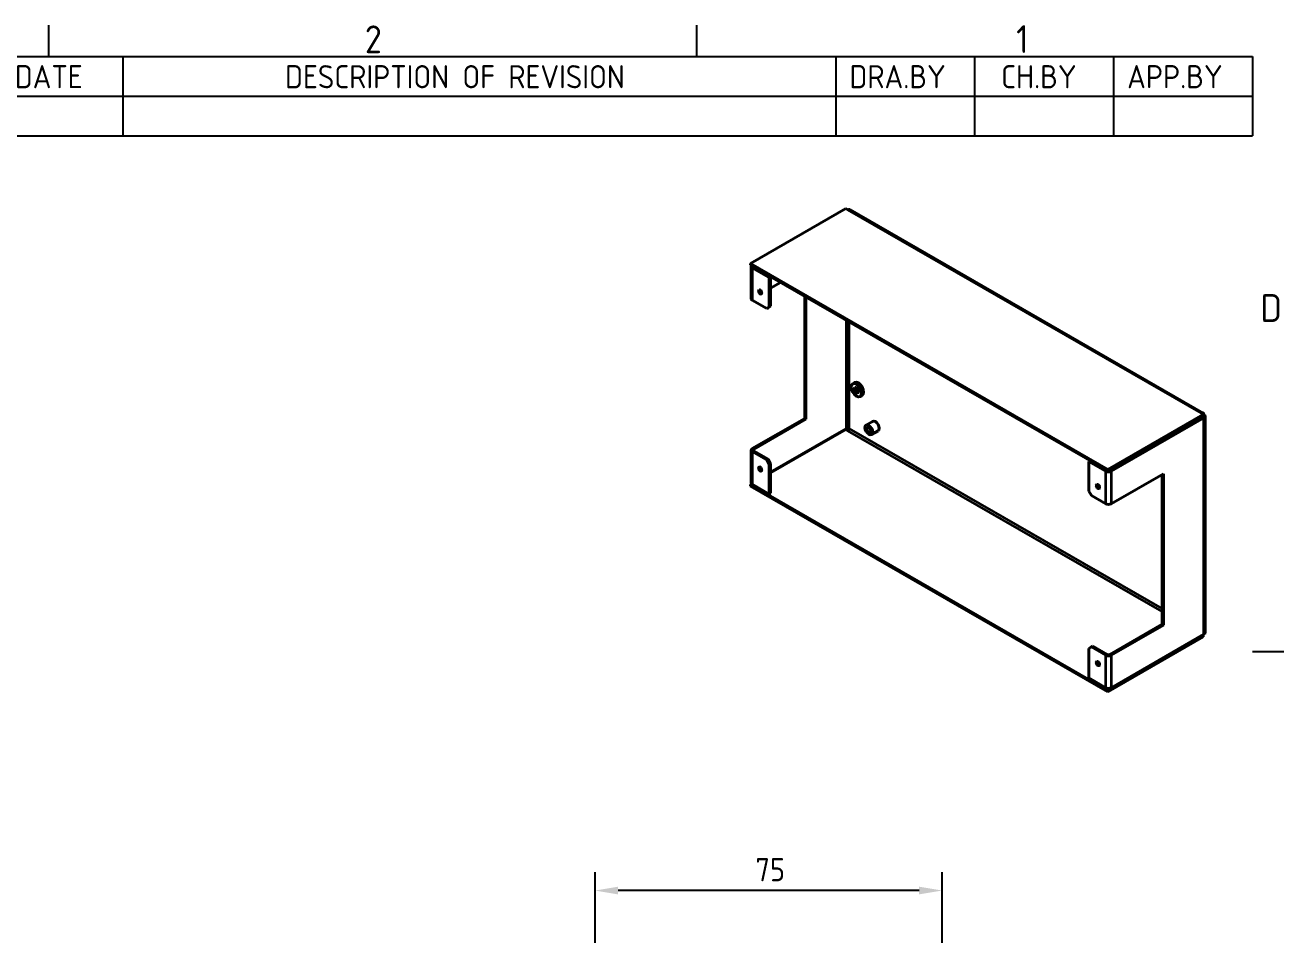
# Model space of a CAD drawing. Header units: millimetres. Extents: x 0 to 840, y 0 to 594.
# Drawn here: x 554.9 to 826.8, y 384.3 to 580.8 of the extents above; entities that cross this region are included whole.
import ezdxf

# ---------------------------------------------------------------- set-up
doc = ezdxf.new("R2010")
doc.units = ezdxf.units.MM
doc.header["$LTSCALE"] = 2
doc.layers.get('0').update_dxf_attribs({"color": 3, "lineweight": 25})
for name, color, linetype, lineweight in [('가시적인 것(ISO)', 3, 'Continuous', 40), ('가시적인 좁은 것(ISO)', 3, 'Continuous', 35), ('경계(ISO)', 7, 'Continuous', 25), ('기호(ISO)', 5, 'Continuous', 25), ('치수(ISO)', 2, 'Continuous', 25)]:
    doc.layers.add(name, color=color, linetype=linetype, lineweight=lineweight)
doc.styles.add('ISO ProportionalPSTEK', font='isocp.shx')
doc.styles.add('문자 텍스트_PSTEK_POSCO', font='isocp.shx')
doc.styles.add('치수 텍스트_PSTEK_POSCO', font='isocp.shx')
doc.dimstyles.new('치수_PSTEK_POSCO', dxfattribs={"dimscale": 2, "dimtxt": 2.5, "dimasz": 2.5, "dimexe": 2, "dimexo": 2.5, "dimgap": 1, "dimtad": 1, "dimrnd": 1e-08, "dimdsep": 46, "dimtxsty": '치수 텍스트_PSTEK_POSCO', "dimcen": 0.09, "dimdle": 10, "dimclrd": 7, "dimclre": 7, "dimclrt": 2, "dimadec": 1, "dimazin": 2, "dimtfac": 1, "dimtmove": 0, "dimatfit": 3, "dimfxl": 0, "dimtolj": 1, "dimlwd": -1, "dimlwe": -1, "dimarcsym": 0})

# ---------------------------------------------------------------- blocks, each defined once
blk = doc.blocks.new('경계 Default Border')
at = {"layer": '경계(ISO)'}
for p, q in [((280, 287.0000076293945), (280, 290.4000091552734)), ((350, 287.0000076293945), (350, 290.4000091552734)), ((410, 222.7499961853027), (413.4000015258789, 222.7499961853027))]:
    blk.add_line(p, q, dxfattribs=at)
at = {"layer": '경계(ISO)', "color": 2, "char_height": 3.00000011920929, "attachment_point": 7, "style": '문자 텍스트_PSTEK_POSCO'}
for s, insert in [('2', (314.127739416884, 287.3713945155963)), ('1', (384.4860661041481, 287.4)), ('D', (410.878270202895, 258.3463944559917))]:
    blk.add_mtext(s, dxfattribs=dict(at, insert=insert))
blk = doc.blocks.new('리비전 내역')
at = {"layer": '기호(ISO)'}
for p, q in [((258, 287.0000076293945), (410, 287.0000076293945)), ((288, 287.0000076293945), (288, 282.7200076293945)), ((365, 287.0000076293945), (365, 282.7200076293945)), ((380, 287.0000076293945), (380, 282.7200076293945)), ((395, 287.0000076293945), (395, 282.7200076293945)), ((410, 287.0000076293945), (410, 282.7200076293945)), ((258, 282.7200076293945), (410, 282.7200076293945)), ((288, 282.7200076293945), (288, 278.4400076293945)), ((365, 282.7200076293945), (365, 278.4400076293945)), ((380, 282.7200076293945), (380, 278.4400076293945)), ((395, 282.7200076293945), (395, 278.4400076293945)), ((410, 282.7200076293945), (410, 278.4400076293945)), ((258, 278.4400076293945), (410, 278.4400076293945))]:
    blk.add_line(p, q, dxfattribs=at)
at = {"layer": '기호(ISO)', "color": 2, "char_height": 2.5, "attachment_point": 7, "style": 'ISO ProportionalPSTEK'}
for s, insert in [('DATE', (276.3142317728366, 283.5831900503393)), ('DESCRIPTION OF REVISION', (305.5070204333629, 283.5831900503393)), ('DRA.BY', (366.4757339553204, 283.5831900503393)), ('CH.BY', (382.8642915086117, 283.5831900503393)), ('APP.BY', (396.4777339604404, 283.5831900503393))]:
    blk.add_mtext(s, dxfattribs=dict(at, insert=insert))
blk = doc.blocks.new('*D29')
at = {"layer": 'Defpoints', "color": 0}
for p in [(677.9792913180353, 393.8369602655506), (677.9792913180353, 341.5518766845329), (752.9792913180348, 339.5518766845325)]:
    blk.add_point(p, dxfattribs=at)
at = {"layer": '치수(ISO)', "color": 7}
for p, q in [((677.9792913180353, 346.5518766845329), (677.9792913180353, 397.8369602655506)), ((752.9792913180348, 344.5518766845325), (752.9792913180348, 397.8369602655506)), ((747.9792913180348, 393.8369602655506), (682.9792913180353, 393.8369602655506))]:
    blk.add_line(p, q, dxfattribs=at)
for points in [[(682.9792913180353, 394.6702935988839), (682.9792913180353, 393.0036269322173), (677.9792913180353, 393.8369602655506)], [(747.9792913180348, 394.6702935988839), (747.9792913180348, 393.0036269322173), (752.9792913180348, 393.8369602655506)]]:
    blk.add_solid(points, dxfattribs=at)
at = {"layer": '치수(ISO)', "color": 2, "insert": (712.625737927442, 398.3369602655506), "char_height": 5, "attachment_point": 4, "style": '치수 텍스트_PSTEK_POSCO'}
blk.add_mtext('\\A1;75', dxfattribs=at)

msp = doc.modelspace()

# ---------------------------------------------------------------- linework, layer by layer
at = {"layer": '가시적인 것(ISO)'}
for p, q in [((711.5412465257157, 529.2876800606051), (732.1887645363598, 541.177794903343)), ((732.1887645363598, 541.177794903343), (732.6130286050718, 540.9334774750677)), ((733.0122543743392, 540.9727065241099), (809.3797867424976, 496.9955694345442)), ((711.5412465257157, 528.9606612106681), (711.5412465257157, 529.2876800606051)), ((788.7573070312982, 484.8219081144889), (711.5412465257157, 529.2876800606051)), ((788.7573070312982, 484.4948892645519), (711.5412465257157, 528.9606612106681)), ((711.7311960193772, 521.6841762298436), (711.7311960193772, 528.7150815034895)), ((711.965510594428, 528.3893249324556), (715.6424658565986, 526.2719072207358)), ((715.9253085690732, 526.4347855062528), (712.2483533069026, 528.5522032179725)), ((715.9253085690732, 526.4347855062528), (715.6424658565986, 526.2719072207358)), ((715.6424658565986, 526.2719072207358), (715.6424658565986, 519.8950396469639)), ((715.9253085690732, 526.4347855062528), (715.9253085690732, 520.0579179324809)), ((715.9253085690732, 523.9644722270817), (718.0712887183392, 525.2002600061192)), ((723.2792190934107, 495.8231792278542), (723.2792190934107, 522.2012123617184)), ((711.965510594428, 521.3584196588097), (715.0767804316492, 519.5667585181238)), ((715.6424658565986, 519.8950396469639), (715.0767804316492, 519.5667585181238)), ((715.0767804316492, 519.5667585181238), (715.3596231441238, 519.7296368036407)), ((715.3596231441238, 519.7296368036407), (715.9253085690732, 520.0579179324809)), ((715.9253085690732, 520.0579179324809), (715.6424658565986, 519.8950396469639)), ((723.5620618058854, 522.0383340762015), (723.5620618058854, 495.6603009423373)), ((734.0773187663341, 503.5720640920733), (733.6530546976222, 503.3277466637978)), ((735.6742218434042, 500.7989970964087), (735.2499577746923, 500.5546796681332)), ((711.9655105944278, 489.3080478071759), (723.2792190934107, 495.8231792278542)), ((723.5620618058854, 495.6603009423373), (712.2483533069023, 489.145169521659)), ((723.2792190934107, 495.8231792278542), (723.5620618058854, 495.6603009423373)), ((737.96386755737, 495.204342038306), (736.5496539949971, 494.3899506107213)), ((809.4048250419423, 496.7120229572267), (788.7573070312982, 484.8219081144889)), ((809.4048250419423, 496.3850041072897), (788.7573070312982, 484.4948892645519)), ((809.2634036857049, 496.1394244001111), (789.1815711000099, 484.5750661284072)), ((789.4644138124845, 484.4121878428903), (809.5462463981796, 495.9765461145942)), ((808.9805609732304, 496.956340385502), (809.4048250419423, 496.7120229572267)), ((809.4048250419423, 496.3850041072897), (809.4048250419423, 496.7120229572267)), ((809.5462463981795, 496.6280592566619), (809.4048250419423, 496.5466201139036)), ((809.7805609732303, 496.302302685628), (809.7805609732303, 449.5386071446347)), ((732.3301858925971, 493.6786225197172), (715.9253085690732, 484.2316819597343)), ((732.1887645363598, 493.4330428125386), (715.9253085690732, 484.0675413953144)), ((732.6130286050718, 493.1887253842633), (732.1887645363598, 493.4330428125386)), ((739.1415835767093, 493.1592051290034), (737.7273700143364, 492.3448137014186)), ((711.7311960193772, 481.9513859624962), (711.7311960193772, 488.9822912361421)), ((715.0767804316492, 486.8648735244221), (711.965510594428, 488.6565346651082)), ((712.2483533069026, 488.8194129506251), (715.3596231441238, 487.0277518099391)), ((715.3596231441238, 487.0277518099391), (715.0767804316492, 486.8648735244221)), ((715.0767804316492, 486.8648735244221), (715.6424658565986, 485.8850792535143)), ((715.9253085690732, 486.0479575390312), (715.3596231441238, 487.0277518099391)), ((715.6424658565986, 485.8850792535143), (715.9253085690732, 486.0479575390312)), ((715.6424658565986, 485.8850792535143), (715.6424658565986, 479.5082116797425)), ((715.9253085690732, 486.0479575390312), (715.9253085690732, 479.6710899652595)), ((784.9389304128902, 486.692483840127), (784.6560877004156, 486.52960555461)), ((784.6560877004156, 486.52960555461), (788.333042962586, 484.4121878428902)), ((784.6560877004156, 480.1527379808383), (784.6560877004156, 486.52960555461)), ((784.9389304128902, 486.692483840127), (788.6158856750606, 484.5750661284072)), ((788.7573070312982, 484.4948892645519), (788.7573070312982, 484.8219081144889)), ((711.8428662822835, 481.7166192358685), (711.5412465257157, 481.5429279698006)), ((711.5412465257157, 481.5429279698006), (711.5412465257157, 481.2159091198636)), ((711.5412465257157, 481.5429279698006), (788.7573070312982, 437.0771560236844)), ((715.6424658565986, 479.5082116797425), (711.965510594428, 481.6256293914623)), ((789.4644138124845, 477.3812825692445), (800.7781223114677, 483.8964139899227)), ((800.4952795989931, 451.3574072817381), (800.4952795989931, 483.7335357044057)), ((800.7781223114677, 483.8964139899227), (800.7781223114677, 451.1945289962211)), ((711.5412465257157, 481.2159091198636), (788.7573070312982, 436.7501371737473)), ((715.9253085690732, 479.6710899652595), (715.6424658565986, 479.5082116797425)), ((785.2217731253648, 479.1729437099304), (784.6560877004156, 480.1527379808383)), ((785.2217731253648, 479.1729437099304), (788.333042962586, 477.3812825692444)), ((809.4048250419423, 448.9672708664224), (788.7573070312982, 437.0771560236844)), ((789.1815711000099, 444.8422758610598), (800.4952795989931, 451.3574072817381)), ((800.7781223114677, 451.1945289962211), (789.4644138124845, 444.6793975755429)), ((809.5462463981796, 449.2128505736009), (789.4644138124845, 437.648492301897)), ((800.7781223114677, 451.1945289962211), (800.4952795989931, 451.3574072817381)), ((809.2623076943403, 449.0493411486324), (809.4048250419423, 448.9672708664224)), ((809.4048250419423, 448.9672708664224), (809.4048250419423, 448.6402520164854)), ((784.6560877004156, 446.1427775873887), (785.2217731253648, 446.4710587162289)), ((784.6560877004156, 439.7659100136168), (784.6560877004156, 446.1427775873887)), ((785.2217731253648, 446.4710587162289), (785.5046158378394, 446.6339370017458)), ((788.333042962586, 444.6793975755428), (785.2217731253648, 446.4710587162289)), ((785.5046158378394, 446.6339370017458), (788.6158856750606, 444.8422758610598)), ((788.7573070312982, 436.7501371737473), (809.4048250419423, 448.6402520164854)), ((788.333042962586, 437.648492301897), (784.6560877004156, 439.7659100136168)), ((788.7573070312982, 437.0771560236844), (788.7573070312982, 436.7501371737473))]:
    msp.add_line(p, q, dxfattribs=at)
for centre, major_axis, ratio, start_param, end_param in [((732.6130286050718, 540.2794397751936), (0.399225769267334, 0.6932667489162212), 0.5780931159156389, 0, 0.7834644549744159), ((712.5311960193771, 528.7150815034895), (-0.7999999999999916, -1.040834085586084e-16), 0.5758617009853119, 6.0191501774668, 7.068583470577215), ((712.5311960193762, 528.715081503489), (-0.3999999999989365, -3.469446951953614e-17), 0.5758617009853118, 0.6973365972723524, 0.7853981633978275), ((713.9454095817508, 523.3236884556896), (0.2454240416572403, -0.4261857338961714), 0.5780931159158231, 3.752985390715165, 5.671792570053948), ((712.5311960193769, 521.6841762298436), (-0.7999999999999862, 2.525757381022187e-15), 0.5758617009853119, 1.653030805206515e-14, 0.7853981633976379), ((734.8757703048691, 502.185530594241), (-0.798451538535049, 1.386533497832282), 0.5780931159158104, 3.141592668491178, 6.283185307179702), ((734.8757703048691, 502.185530594241), (0.323572485991363, -0.5618926999965141), 0.5780931159158105, 3.853214665998459, 5.571563294770258), ((735.1586130173437, 502.3484088797579), (0.4491289904259379, -0.7799250925306112), 0.5780931159158107, 4.356954715675911, 5.067823245093526), ((738.5527255670397, 494.1817735836548), (-0.588858009669598, 1.022568454651305), 0.5780931159158106, 3.141592653589841, 6.283185307179634), ((808.9805609732304, 496.302302685628), (0.3992257692673434, 0.6932667489162375), 0.578093115915639, 5.495853435359137, 7.066649762154001), ((808.9805609732304, 496.302302685628), (0.3999999999999773, 8.673617379884035e-18), 0.5758617009853119, 5.497787143782427, 6.549453311451629), ((808.9805609732304, 496.302302685628), (0.7999999999999974, 6.938893903907228e-17), 0.5758617009853118, 5.497787143782301, 7.068583470577215), ((732.6130286050718, 493.5157442342003), (-0.3999999999999987, -2.380040609040179e-14), 0.575861700985312, 3.926990816987249, 5.497787143782003), ((732.6130286050718, 493.5157442342003), (-0.1996128846336927, -0.3466333744581076), 0.578093115915639, 0.7834644549745882, 2.354260781769732), ((712.5311960193771, 488.9822912361421), (-0.8000000000000009, 6.938893903907227e-17), 0.5758617009853119, 5.4977871437823, 7.068583470577215), ((712.5311960193769, 488.9822912361421), (-0.3999999999999916, 1.734723475976807e-17), 0.5758617009853116, 5.497787143782427, 7.068583470577215), ((713.9454095817508, 485.0624830130588), (0.2454240416572403, -0.4261857338961714), 0.5780931159158231, 3.752985390715165, 5.671792570053948), ((788.8987283875351, 484.7379444139241), (0.8000000000000009, 4.767020111984265e-14), 0.5758617009853119, 3.926990816987015, 5.497787143782019), ((788.8987283875362, 484.7379444139248), (0.4000000000015725, 2.383510055992133e-14), 0.5758617009853118, 3.926990816986983, 4.015052383112146), ((788.8987283875351, 484.7379444139241), (0.4000000000000192, 0), 0.5758617009853119, 4.446120976113397, 5.497787143782427), ((712.5311960193771, 481.9513859624962), (-0.7999999999999938, 6.93889390390723e-17), 0.5758617009853118, 0, 0.7853981633976286), ((786.9188294002134, 481.301090792327), (0.2454240416572483, -0.4261857338961851), 0.5780931159158232, 3.752985390714992, 5.671792570053948), ((788.8987283875351, 477.7070391402783), (0.8000000000000151, 4.791306240647941e-14), 0.5758617009853119, 3.926990816987013, 5.497787143782018), ((808.9805609732304, 449.5386071446347), (0.8000000000000107, 2.220446049250343e-16), 0.575861700985312, 5.4977871437823, 6.283185307179585), ((786.9188294002134, 443.0398853496962), (0.2454240416572483, -0.4261857338961851), 0.5780931159158232, 3.752985390715165, 5.671792570053948), ((788.8987283875351, 445.0051541465767), (-0.8000000000000116, 4.739264536368638e-14), 0.5758617009853118, 0.7853981633978009, 2.356194490192806), ((788.8987283875351, 445.0051541465767), (0.3999999999999987, 2.383510055992133e-14), 0.5758617009853119, 3.926990816987249, 5.497787143782003), ((788.8987283875351, 437.9742488729308), (-0.7999999999999974, 4.756611771128404e-14), 0.5758617009853119, 0.785398163397927, 2.356194490192916)]:
    msp.add_ellipse(centre, major_axis=major_axis, ratio=ratio, start_param=start_param, end_param=end_param, dxfattribs=at)
for centre, major_axis, ratio in [((713.6625668692762, 523.1608101701727), (-0.2454240416572197, 0.4261857338961915), 0.5780931159158252), ((734.4515062361572, 501.9412131659656), (-0.798451538535048, 1.386533497832279), 0.5780931159158107), ((734.4515062361572, 501.9412131659656), (-0.3235724859913282, 0.5618926999965315), 0.5780931159158106), ((737.1385120046668, 493.3673821560699), (-0.5888580096695979, 1.022568454651306), 0.5780931159158107), ((737.1385120046668, 493.3673821560699), (-0.3235724859913282, 0.5618926999965315), 0.5780931159158106), ((713.6625668692762, 484.8996047275418), (-0.2454240416572197, 0.4261857338961915), 0.5780931159158252), ((786.6359866877389, 481.1382125068101), (-0.2454240416572009, 0.4261857338962022), 0.5780931159157959), ((786.6359866877389, 442.8770070641792), (-0.2454240416572009, 0.4261857338962022), 0.5780931159157959)]:
    msp.add_ellipse(centre, major_axis=major_axis, ratio=ratio, dxfattribs=at)
at = {"layer": '가시적인 좁은 것(ISO)'}
for p, q in [((808.9805609732304, 496.956340385502), (732.6130286050718, 540.9334774750677)), ((712.2483533069026, 528.5522032179725), (711.965510594428, 528.3893249324556)), ((711.965510594428, 528.3893249324556), (711.965510594428, 521.3584196588097)), ((712.2483533069023, 528.5534654968759), (712.2483533069023, 528.5522032179725)), ((732.3301858925971, 493.6786225197172), (732.3301858925971, 516.9891072251788)), ((732.8958713175464, 493.6786225197173), (732.8958713175464, 516.6633506541451)), ((809.2634036857049, 496.3035649645311), (809.2634036857049, 496.1394244001111)), ((809.5462463981796, 495.9765461145942), (809.2634036857049, 496.1394244001111)), ((809.5462463981796, 449.2128505736009), (809.5462463981796, 495.9765461145942)), ((800.4952795989931, 454.0979368602036), (732.6130286050718, 493.1887253842633)), ((800.4952795989931, 454.7507122811744), (732.8958713175464, 493.6786225197173)), ((711.965510594428, 488.6565346651082), (711.965510594428, 481.6256293914623)), ((712.2483533069023, 489.145169521659), (712.2483533069023, 488.8194129506251)), ((788.333042962586, 484.4121878428902), (788.6158856750606, 484.5750661284072)), ((788.333042962586, 477.3812825692444), (788.333042962586, 484.4121878428902)), ((789.1815711000099, 484.5750661284072), (789.4644138124845, 484.4121878428903)), ((789.4644138124845, 484.4121878428903), (789.4644138124845, 477.3812825692445)), ((788.333042962586, 437.648492301897), (788.333042962586, 444.6793975755428)), ((789.4644138124845, 444.6793975755429), (789.4644138124845, 437.648492301897))]:
    msp.add_line(p, q, dxfattribs=at)

# ---------------------------------------------------------------- block references
at = {"xscale": 2, "yscale": 2, "zscale": 2}
msp.add_blockref('경계 Default Border', (0, 0), dxfattribs=at)
at = {"layer": '기호(ISO)', "xscale": 2, "yscale": 2, "zscale": 2}
msp.add_blockref('리비전 내역', (0, 0), dxfattribs=at)

# ---------------------------------------------------------------- dimensions: what is measured, and where the dimension line sits
at = {"layer": '치수(ISO)', "color": 7}
dim = msp.add_linear_dim(base=(677.9792913180353, 393.8369602655506), p1=(752.9792913180348, 339.5518766845325), p2=(677.9792913180353, 341.5518766845329), dimstyle='치수_PSTEK_POSCO', override={"dimdec": 2, "dimtp": 0, "dimtm": -0, "dimtdec": 2, "dimtofl": 0, "dimatfit": 1}, dxfattribs=at)
dim.commit()
dim.dimension.update_dxf_attribs({"geometry": '*D29', "text_midpoint": (715.4792913180352, 393.8369602655506), "dimtype": 160})

doc.saveas('drawing.dxf')
